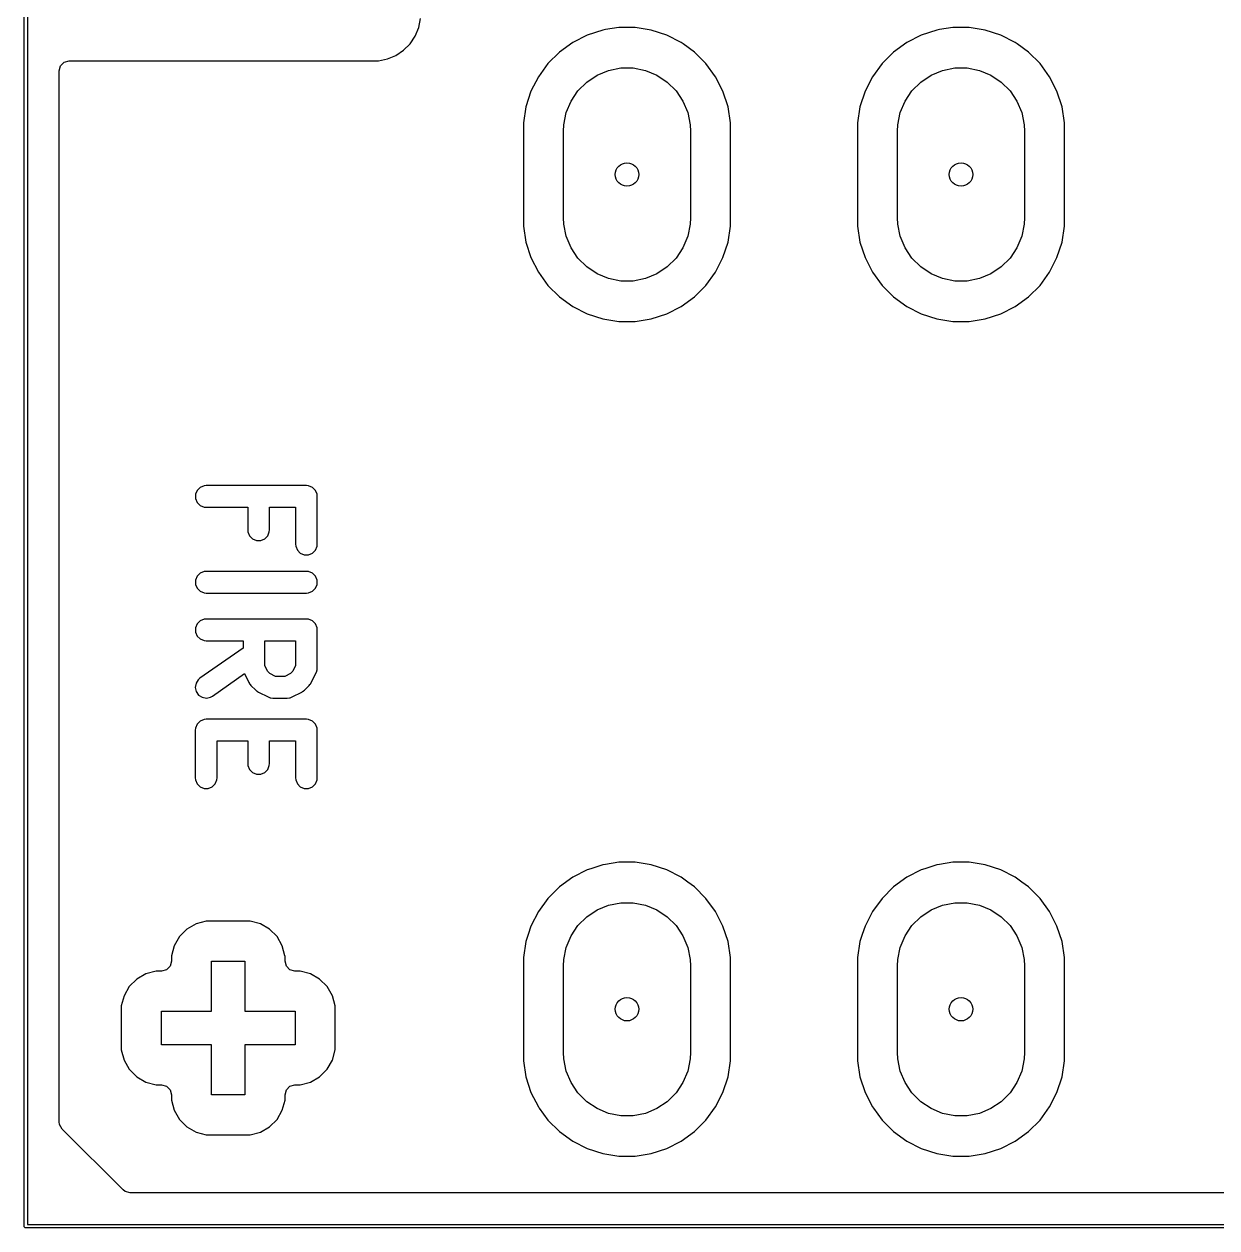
# Model space of a CAD drawing. Extents: x 70.6 to 149.6, y -117.6 to -52.5.
# Drawn here: x 70.56 to 88.42, y -117.58 to -99.55 of the extents above; entities that cross this region are included whole.
import ezdxf

# ---------------------------------------------------------------- set-up
doc = ezdxf.new("R2010")
doc.units = 0
doc.layers.add('BLACK', color=7, linetype='CONTINUOUS')

msp = doc.modelspace()

# ---------------------------------------------------------------- linework, layer by layer
at = {"layer": 'BLACK', "linetype": 'CONTINUOUS'}
for p, q in [((70.56334, -117.55117), (70.56334, -52.55117)), ((70.61334, -52.57617), (70.61334, -117.52617)), ((76.471421, -99.601668), (76.498341, -99.466333)), ((76.418616, -99.729151), (76.471421, -99.601668)), ((79.225263, -99.638849), (78.993161, -99.714264)), ((79.265438, -99.632485), (79.225263, -99.638849)), ((79.466313, -99.60067), (79.265438, -99.632485)), ((79.710367, -99.60067), (79.466313, -99.60067)), ((79.951416, -99.638849), (79.710367, -99.60067)), ((80.183525, -99.714266), (79.951416, -99.638849)), ((84.225263, -99.638849), (83.993161, -99.714264)), ((84.265438, -99.632485), (84.225263, -99.638849)), ((84.466313, -99.60067), (84.265438, -99.632485)), ((84.710367, -99.60067), (84.466313, -99.60067)), ((84.951416, -99.638849), (84.710367, -99.60067)), ((85.183525, -99.714266), (84.951416, -99.638849)), ((76.244383, -99.941454), (76.341955, -99.843882)), ((76.341955, -99.843882), (76.418616, -99.729151)), ((78.775698, -99.825065), (78.578258, -99.968514)), ((78.775704, -99.825062), (78.775698, -99.825065)), ((78.993144, -99.714271), (78.775704, -99.825062)), ((78.99315, -99.714268), (78.993144, -99.714271)), ((78.993155, -99.714266), (78.99315, -99.714268)), ((78.993161, -99.714264), (78.993155, -99.714266)), ((80.183534, -99.71427), (80.183525, -99.714266)), ((80.183535, -99.714271), (80.183534, -99.71427)), ((80.400975, -99.825062), (80.183535, -99.714271)), ((80.400981, -99.825065), (80.400975, -99.825062)), ((80.42688, -99.843882), (80.400981, -99.825065)), ((80.598423, -99.968515), (80.42688, -99.843882)), ((83.775698, -99.825065), (83.578258, -99.968514)), ((83.775704, -99.825062), (83.775698, -99.825065)), ((83.993144, -99.714271), (83.775704, -99.825062)), ((83.99315, -99.714268), (83.993144, -99.714271)), ((83.993155, -99.714266), (83.99315, -99.714268)), ((83.993161, -99.714264), (83.993155, -99.714266)), ((85.183534, -99.71427), (85.183525, -99.714266)), ((85.183535, -99.714271), (85.183534, -99.71427)), ((85.400975, -99.825062), (85.183535, -99.714271)), ((85.400981, -99.825065), (85.400975, -99.825062)), ((85.42688, -99.843882), (85.400981, -99.825065)), ((85.598423, -99.968515), (85.42688, -99.843882)), ((76.002169, -100.07092), (76.129652, -100.018115)), ((76.129652, -100.018115), (76.244383, -99.941454)), ((78.578255, -99.968516), (78.405686, -100.141085)), ((78.578258, -99.968514), (78.578255, -99.968516)), ((80.770995, -100.141087), (80.598423, -99.968515)), ((83.578255, -99.968516), (83.405686, -100.141085)), ((83.578258, -99.968514), (83.578255, -99.968516)), ((85.770995, -100.141087), (85.598423, -99.968515)), ((71.08884, -100.24684), (71.108802, -100.17234)), ((71.108802, -100.17234), (71.16334, -100.117802)), ((71.16334, -100.117802), (71.23784, -100.09784)), ((71.23784, -100.09784), (75.866834, -100.09784)), ((75.866834, -100.09784), (76.002169, -100.07092)), ((78.405684, -100.141088), (78.262235, -100.338528)), ((78.405686, -100.141085), (78.405684, -100.141088)), ((79.31257, -100.242077), (79.495224, -100.205745)), ((79.495224, -100.205745), (79.681456, -100.205745)), ((79.681456, -100.205745), (79.86411, -100.242077)), ((80.914446, -100.338531), (80.770995, -100.141087)), ((83.405684, -100.141088), (83.262235, -100.338528)), ((83.405686, -100.141085), (83.405684, -100.141088)), ((84.31257, -100.242077), (84.495224, -100.205745)), ((84.495224, -100.205745), (84.681456, -100.205745)), ((84.681456, -100.205745), (84.86411, -100.242077)), ((85.914446, -100.338531), (85.770995, -100.141087)), ((71.08884, -101.029143), (71.08884, -100.24684)), ((78.262232, -100.338534), (78.151441, -100.555974)), ((78.262235, -100.338528), (78.262232, -100.338534)), ((78.985666, -100.41681), (79.140513, -100.313345)), ((79.140513, -100.313345), (79.31257, -100.242077)), ((79.86411, -100.242077), (80.036167, -100.313345)), ((80.036167, -100.313345), (80.191014, -100.41681)), ((81.025244, -100.555985), (80.914446, -100.338531)), ((83.262232, -100.338534), (83.151441, -100.555974)), ((83.262235, -100.338528), (83.262232, -100.338534)), ((83.985666, -100.41681), (84.140513, -100.313345)), ((84.140513, -100.313345), (84.31257, -100.242077)), ((84.86411, -100.242077), (85.036167, -100.313345)), ((85.036167, -100.313345), (85.191014, -100.41681)), ((86.025244, -100.555985), (85.914446, -100.338531)), ((78.151436, -100.555985), (78.076019, -100.788094)), ((78.151438, -100.55598), (78.151436, -100.555985)), ((78.151441, -100.555974), (78.151438, -100.55598)), ((78.750515, -100.703343), (78.85398, -100.548496)), ((78.85398, -100.548496), (78.985666, -100.41681)), ((80.191014, -100.41681), (80.3227, -100.548496)), ((80.3227, -100.548496), (80.426165, -100.703343)), ((81.100661, -100.788094), (81.025244, -100.555985)), ((83.151436, -100.555985), (83.076019, -100.788094)), ((83.151438, -100.55598), (83.151436, -100.555985)), ((83.151441, -100.555974), (83.151438, -100.55598)), ((83.750515, -100.703343), (83.85398, -100.548496)), ((83.85398, -100.548496), (83.985666, -100.41681)), ((85.191014, -100.41681), (85.3227, -100.548496)), ((85.3227, -100.548496), (85.426165, -100.703343)), ((86.100661, -100.788094), (86.025244, -100.555985)), ((78.679247, -100.8754), (78.750515, -100.703343)), ((80.426165, -100.703343), (80.497433, -100.8754)), ((83.679247, -100.8754), (83.750515, -100.703343)), ((85.426165, -100.703343), (85.497433, -100.8754)), ((78.076019, -100.788094), (78.03784, -101.029143)), ((78.642915, -101.058054), (78.679247, -100.8754)), ((80.497433, -100.8754), (80.533765, -101.058054)), ((81.13884, -101.029143), (81.100661, -100.788094)), ((83.076019, -100.788094), (83.03784, -101.029143)), ((83.642915, -101.058054), (83.679247, -100.8754)), ((85.497433, -100.8754), (85.533765, -101.058054)), ((86.13884, -101.029143), (86.100661, -100.788094)), ((71.08884, -111.003913), (71.08884, -101.029143)), ((78.03784, -101.029143), (78.03784, -102.573197)), ((78.63834, -101.15117), (78.642915, -101.058054)), ((80.533765, -101.058054), (80.53834, -101.15117)), ((81.13884, -102.573197), (81.13884, -101.029143)), ((83.03784, -101.029143), (83.03784, -102.573197)), ((83.63834, -101.15117), (83.642915, -101.058054)), ((85.533765, -101.058054), (85.53834, -101.15117)), ((86.13884, -101.982176), (86.13884, -101.029143)), ((78.63834, -102.45117), (78.63834, -101.15117)), ((80.53834, -101.15117), (80.53834, -102.45117)), ((83.63834, -102.45117), (83.63834, -101.15117)), ((85.53834, -101.15117), (85.53834, -102.45117)), ((86.13884, -102.573197), (86.13884, -101.982176)), ((78.03784, -102.573197), (78.076019, -102.814246)), ((78.642915, -102.544286), (78.63834, -102.45117)), ((78.679247, -102.72694), (78.642915, -102.544286)), ((80.533765, -102.544286), (80.497433, -102.72694)), ((80.53834, -102.45117), (80.533765, -102.544286)), ((81.100661, -102.814246), (81.13884, -102.573197)), ((83.03784, -102.573197), (83.076019, -102.814246)), ((83.642915, -102.544286), (83.63834, -102.45117)), ((83.679247, -102.72694), (83.642915, -102.544286)), ((85.533765, -102.544286), (85.497433, -102.72694)), ((85.53834, -102.45117), (85.533765, -102.544286)), ((86.100661, -102.814246), (86.13884, -102.573197)), ((78.750515, -102.898997), (78.679247, -102.72694)), ((80.497433, -102.72694), (80.426165, -102.898997)), ((83.750515, -102.898997), (83.679247, -102.72694)), ((85.497433, -102.72694), (85.426165, -102.898997)), ((78.076019, -102.814246), (78.151436, -103.046355)), ((78.85398, -103.053844), (78.750515, -102.898997)), ((80.426165, -102.898997), (80.3227, -103.053844)), ((81.025244, -103.046355), (81.100661, -102.814246)), ((83.076019, -102.814246), (83.151436, -103.046355)), ((83.85398, -103.053844), (83.750515, -102.898997)), ((85.426165, -102.898997), (85.3227, -103.053844)), ((86.025244, -103.046355), (86.100661, -102.814246)), ((78.151436, -103.046355), (78.262234, -103.263809)), ((78.985666, -103.18553), (78.85398, -103.053844)), ((80.3227, -103.053844), (80.191014, -103.18553)), ((80.914446, -103.263809), (81.025244, -103.046355)), ((83.151436, -103.046355), (83.262234, -103.263809)), ((83.985666, -103.18553), (83.85398, -103.053844)), ((85.3227, -103.053844), (85.191014, -103.18553)), ((85.914446, -103.263809), (86.025244, -103.046355)), ((78.262234, -103.263809), (78.405685, -103.461253)), ((79.140513, -103.288995), (78.985666, -103.18553)), ((79.31257, -103.360263), (79.140513, -103.288995)), ((80.036167, -103.288995), (79.86411, -103.360263)), ((80.191014, -103.18553), (80.036167, -103.288995)), ((80.770995, -103.461253), (80.914446, -103.263809)), ((83.262234, -103.263809), (83.405685, -103.461253)), ((84.140513, -103.288995), (83.985666, -103.18553)), ((84.31257, -103.360263), (84.140513, -103.288995)), ((85.036167, -103.288995), (84.86411, -103.360263)), ((85.191014, -103.18553), (85.036167, -103.288995)), ((85.770995, -103.461253), (85.914446, -103.263809)), ((78.405685, -103.461253), (78.578257, -103.633825)), ((79.495224, -103.396595), (79.31257, -103.360263)), ((79.681456, -103.396595), (79.495224, -103.396595)), ((79.86411, -103.360263), (79.681456, -103.396595)), ((80.598423, -103.633825), (80.770995, -103.461253)), ((83.405685, -103.461253), (83.578257, -103.633825)), ((84.495224, -103.396595), (84.31257, -103.360263)), ((84.681456, -103.396595), (84.495224, -103.396595)), ((84.86411, -103.360263), (84.681456, -103.396595)), ((85.598423, -103.633825), (85.770995, -103.461253)), ((78.578257, -103.633825), (78.775701, -103.777276)), ((80.400979, -103.777276), (80.598423, -103.633825)), ((83.578257, -103.633825), (83.775701, -103.777276)), ((85.400979, -103.777276), (85.598423, -103.633825)), ((78.775701, -103.777276), (78.993155, -103.888074)), ((80.183525, -103.888074), (80.400979, -103.777276)), ((83.775701, -103.777276), (83.993155, -103.888074)), ((85.183525, -103.888074), (85.400979, -103.777276)), ((78.993155, -103.888074), (79.225264, -103.963491)), ((79.225264, -103.963491), (79.466313, -104.00167)), ((79.466313, -104.00167), (79.466318, -104.00167)), ((79.466318, -104.00167), (79.710362, -104.00167)), ((79.710362, -104.00167), (79.710367, -104.00167)), ((79.710367, -104.00167), (79.951416, -103.963491)), ((79.951416, -103.963491), (80.183525, -103.888074)), ((83.993155, -103.888074), (84.225264, -103.963491)), ((84.225264, -103.963491), (84.466313, -104.00167)), ((84.466313, -104.00167), (84.466318, -104.00167)), ((84.466318, -104.00167), (84.710362, -104.00167)), ((84.710362, -104.00167), (84.710367, -104.00167)), ((84.710367, -104.00167), (84.951416, -103.963491)), ((84.951416, -103.963491), (85.183525, -103.888074)), ((73.153697, -106.531847), (73.129433, -106.590425)), ((73.198531, -106.487013), (73.153697, -106.531847)), ((73.257109, -106.462749), (73.198531, -106.487013)), ((73.288811, -106.459627), (73.257109, -106.462749)), ((74.788811, -106.459627), (73.288811, -106.459627)), ((74.820513, -106.462749), (74.788811, -106.459627)), ((74.879091, -106.487013), (74.820513, -106.462749)), ((74.923925, -106.531847), (74.879091, -106.487013)), ((74.948189, -106.590425), (74.923925, -106.531847)), ((73.129433, -106.590425), (73.129433, -106.653829)), ((73.129433, -106.653829), (73.153697, -106.712407)), ((73.153697, -106.712407), (73.198531, -106.757241)), ((74.951311, -106.622127), (74.948189, -106.590425)), ((74.951311, -107.336413), (74.951311, -106.622127)), ((73.198531, -106.757241), (73.257109, -106.781505)), ((73.257109, -106.781505), (73.288811, -106.784627)), ((73.288811, -106.784627), (73.912025, -106.784627)), ((73.912025, -106.784627), (73.912025, -107.122127)), ((74.237025, -107.122127), (74.237025, -106.784627)), ((74.237025, -106.784627), (74.626311, -106.784627)), ((74.626311, -106.784627), (74.626311, -107.336413)), ((73.912025, -107.122127), (73.915147, -107.153829)), ((73.915147, -107.153829), (73.939411, -107.212407)), ((73.939411, -107.212407), (73.984245, -107.257241)), ((73.984245, -107.257241), (74.042823, -107.281505)), ((74.106227, -107.281505), (74.164805, -107.257241)), ((74.164805, -107.257241), (74.209639, -107.212407)), ((74.209639, -107.212407), (74.233903, -107.153829)), ((74.233903, -107.153829), (74.237025, -107.122127)), ((74.042823, -107.281505), (74.106227, -107.281505)), ((74.626311, -107.336413), (74.629433, -107.368115)), ((74.629433, -107.368115), (74.653697, -107.426693)), ((74.653697, -107.426693), (74.698531, -107.471527)), ((74.879091, -107.471527), (74.923925, -107.426693)), ((74.923925, -107.426693), (74.948189, -107.368115)), ((74.948189, -107.368115), (74.951311, -107.336413)), ((74.698531, -107.471527), (74.757109, -107.495791)), ((74.757109, -107.495791), (74.820513, -107.495791)), ((74.820513, -107.495791), (74.879091, -107.471527)), ((73.198531, -107.772727), (73.153697, -107.817561)), ((73.257109, -107.748463), (73.198531, -107.772727)), ((73.288811, -107.745341), (73.257109, -107.748463)), ((74.788811, -107.745341), (73.288811, -107.745341)), ((74.820513, -107.748463), (74.788811, -107.745341)), ((74.879091, -107.772727), (74.820513, -107.748463)), ((74.923925, -107.817561), (74.879091, -107.772727)), ((73.153697, -107.817561), (73.129433, -107.876139)), ((73.129433, -107.876139), (73.129433, -107.939543)), ((73.129433, -107.939543), (73.153697, -107.998121)), ((74.948189, -107.876139), (74.923925, -107.817561)), ((74.923925, -107.998121), (74.948189, -107.939543)), ((74.948189, -107.939543), (74.948189, -107.876139)), ((73.153697, -107.998121), (73.198531, -108.042955)), ((73.198531, -108.042955), (73.257109, -108.067219)), ((73.257109, -108.067219), (73.288811, -108.070341)), ((73.288811, -108.070341), (74.788811, -108.070341)), ((74.788811, -108.070341), (74.820513, -108.067219)), ((74.820513, -108.067219), (74.879091, -108.042955)), ((74.879091, -108.042955), (74.923925, -107.998121)), ((73.198531, -108.487013), (73.153697, -108.531847)), ((73.257109, -108.462749), (73.198531, -108.487013)), ((73.288811, -108.459627), (73.257109, -108.462749)), ((74.788811, -108.459627), (73.288811, -108.459627)), ((74.820513, -108.462749), (74.788811, -108.459627)), ((74.879091, -108.487013), (74.820513, -108.462749)), ((74.923925, -108.531847), (74.879091, -108.487013)), ((73.153697, -108.531847), (73.129433, -108.590425)), ((73.129433, -108.590425), (73.129433, -108.653829)), ((73.129433, -108.653829), (73.153697, -108.712407)), ((74.948189, -108.590425), (74.923925, -108.531847)), ((74.951311, -108.622127), (74.948189, -108.590425)), ((74.951311, -109.193556), (74.951311, -108.622127)), ((73.153697, -108.712407), (73.198531, -108.757241)), ((73.198531, -108.757241), (73.257109, -108.781505)), ((73.257109, -108.781505), (73.288811, -108.784627)), ((73.288811, -108.784627), (73.840597, -108.784627)), ((73.840597, -108.784627), (73.840597, -108.894663)), ((74.165597, -109.155194), (74.165597, -108.784627)), ((74.165597, -108.784627), (74.626311, -108.784627)), ((74.626311, -108.784627), (74.626311, -109.155195)), ((73.840597, -108.894663), (73.195623, -109.346145)), ((74.208077, -109.240155), (74.165597, -109.155194)), ((74.242211, -109.274289), (74.208077, -109.240155)), ((74.583831, -109.240154), (74.549695, -109.27429)), ((74.626311, -109.155195), (74.583831, -109.240154)), ((74.934155, -109.266229), (74.94554, -109.236477)), ((74.94554, -109.236477), (74.945953, -109.230654)), ((74.945953, -109.230654), (74.948189, -109.225258)), ((74.948189, -109.225258), (74.951311, -109.193556)), ((73.137368, -109.420352), (73.126349, -109.482793)), ((73.171442, -109.366882), (73.137368, -109.420352)), ((73.195623, -109.346145), (73.171442, -109.366882)), ((73.381999, -109.612395), (73.862618, -109.275961)), ((73.862618, -109.275961), (73.92918, -109.409085)), ((73.92918, -109.409085), (73.937768, -109.422729)), ((73.937768, -109.422729), (73.939411, -109.426694)), ((74.327173, -109.31677), (74.242211, -109.274289)), ((74.464735, -109.31677), (74.327173, -109.31677)), ((74.549695, -109.27429), (74.464735, -109.31677)), ((74.852496, -109.426693), (74.854138, -109.422728)), ((74.854138, -109.422728), (74.862726, -109.409086)), ((74.862726, -109.409086), (74.934155, -109.266229)), ((73.126349, -109.482793), (73.140064, -109.544696)), ((73.140064, -109.544696), (73.176423, -109.596639)), ((73.176423, -109.596639), (73.229893, -109.630713)), ((73.939411, -109.426694), (73.943073, -109.431156)), ((73.943073, -109.431156), (73.94615, -109.436044)), ((73.94615, -109.436044), (73.949392, -109.438856)), ((73.949392, -109.438856), (73.95962, -109.451318)), ((73.95962, -109.451318), (74.031049, -109.522747)), ((74.031049, -109.522747), (74.043509, -109.532972)), ((74.043509, -109.532972), (74.046323, -109.536217)), ((74.046323, -109.536217), (74.051213, -109.539295)), ((74.051213, -109.539295), (74.055674, -109.542956)), ((74.055674, -109.542956), (74.059635, -109.544597)), ((74.059635, -109.544597), (74.073282, -109.553187)), ((74.073282, -109.553187), (74.216139, -109.624615)), ((74.575769, -109.624615), (74.718626, -109.553187)), ((74.718626, -109.553187), (74.732273, -109.544596)), ((74.732273, -109.544596), (74.736236, -109.542955)), ((74.736236, -109.542955), (74.740696, -109.539293)), ((74.740696, -109.539293), (74.745585, -109.536217)), ((74.745585, -109.536217), (74.748397, -109.532973)), ((74.748397, -109.532973), (74.76086, -109.522746)), ((74.76086, -109.522746), (74.832288, -109.451317)), ((74.832288, -109.451317), (74.842515, -109.438854)), ((74.842515, -109.438854), (74.845756, -109.436044)), ((74.845756, -109.436044), (74.848831, -109.431158)), ((74.848831, -109.431158), (74.852496, -109.426693)), ((73.229893, -109.630713), (73.292334, -109.641732)), ((73.292334, -109.641732), (73.354237, -109.628017)), ((73.354237, -109.628017), (73.381999, -109.612395)), ((74.216139, -109.624615), (74.245891, -109.636)), ((74.245891, -109.636), (74.251715, -109.636413)), ((74.251715, -109.636413), (74.257109, -109.638648)), ((74.257109, -109.638648), (74.288811, -109.64177)), ((74.288811, -109.64177), (74.503097, -109.64177)), ((74.503097, -109.64177), (74.534799, -109.638648)), ((74.534799, -109.638648), (74.540192, -109.636413)), ((74.540192, -109.636413), (74.546017, -109.636)), ((74.546017, -109.636), (74.575769, -109.624615)), ((73.257109, -109.962749), (73.198531, -109.987013)), ((73.288811, -109.959627), (73.257109, -109.962749)), ((74.788811, -109.959627), (73.288811, -109.959627)), ((74.820513, -109.962749), (74.788811, -109.959627)), ((74.879091, -109.987013), (74.820513, -109.962749)), ((73.129433, -110.090425), (73.126311, -110.122127)), ((73.126311, -110.122127), (73.126311, -110.836413)), ((73.153697, -110.031847), (73.129433, -110.090425)), ((73.198531, -109.987013), (73.153697, -110.031847)), ((74.923925, -110.031847), (74.879091, -109.987013)), ((74.948189, -110.090425), (74.923925, -110.031847)), ((74.951311, -110.122127), (74.948189, -110.090425)), ((74.951311, -110.836413), (74.951311, -110.122127)), ((73.451311, -110.836413), (73.451311, -110.284627)), ((73.451311, -110.284627), (73.912025, -110.284627)), ((73.912025, -110.284627), (73.912025, -110.622127)), ((74.237025, -110.622127), (74.237025, -110.284627)), ((74.237025, -110.284627), (74.626311, -110.284627)), ((74.626311, -110.284627), (74.626311, -110.836413)), ((73.912025, -110.622127), (73.915147, -110.653829)), ((73.915147, -110.653829), (73.939411, -110.712407)), ((74.209639, -110.712407), (74.233903, -110.653829)), ((74.233903, -110.653829), (74.237025, -110.622127)), ((73.126311, -110.836413), (73.129433, -110.868115)), ((73.448189, -110.868115), (73.451311, -110.836413)), ((73.939411, -110.712407), (73.984245, -110.757241)), ((73.984245, -110.757241), (74.042823, -110.781505)), ((74.042823, -110.781505), (74.106227, -110.781505)), ((74.106227, -110.781505), (74.164805, -110.757241)), ((74.164805, -110.757241), (74.209639, -110.712407)), ((74.626311, -110.836413), (74.629433, -110.868115)), ((74.948189, -110.868115), (74.951311, -110.836413)), ((71.08884, -114.252917), (71.08884, -111.003913)), ((73.129433, -110.868115), (73.153697, -110.926693)), ((73.153697, -110.926693), (73.198531, -110.971527)), ((73.198531, -110.971527), (73.257109, -110.995791)), ((73.257109, -110.995791), (73.320513, -110.995791)), ((73.320513, -110.995791), (73.379091, -110.971527)), ((73.379091, -110.971527), (73.423925, -110.926693)), ((73.423925, -110.926693), (73.448189, -110.868115)), ((74.629433, -110.868115), (74.653697, -110.926693)), ((74.653697, -110.926693), (74.698531, -110.971527)), ((74.698531, -110.971527), (74.757109, -110.995791)), ((74.757109, -110.995791), (74.820513, -110.995791)), ((74.820513, -110.995791), (74.879091, -110.971527)), ((74.879091, -110.971527), (74.923925, -110.926693)), ((74.923925, -110.926693), (74.948189, -110.868115)), ((79.466313, -112.10067), (79.265438, -112.132485)), ((79.710367, -112.10067), (79.466313, -112.10067)), ((79.951416, -112.138849), (79.710367, -112.10067)), ((84.466313, -112.10067), (84.265438, -112.132485)), ((84.710367, -112.10067), (84.466313, -112.10067)), ((84.951416, -112.138849), (84.710367, -112.10067)), ((78.993144, -112.214271), (78.775704, -112.325062)), ((78.99315, -112.214268), (78.993144, -112.214271)), ((78.993155, -112.214266), (78.99315, -112.214268)), ((79.045315, -112.197318), (78.993155, -112.214266)), ((79.225263, -112.138849), (79.045315, -112.197318)), ((79.265438, -112.132485), (79.225263, -112.138849)), ((80.183525, -112.214266), (79.951416, -112.138849)), ((80.183534, -112.21427), (80.183525, -112.214266)), ((80.183535, -112.214271), (80.183534, -112.21427)), ((80.400975, -112.325062), (80.183535, -112.214271)), ((83.993144, -112.214271), (83.775704, -112.325062)), ((83.99315, -112.214268), (83.993144, -112.214271)), ((83.993155, -112.214266), (83.99315, -112.214268)), ((84.045315, -112.197318), (83.993155, -112.214266)), ((84.225263, -112.138849), (84.045315, -112.197318)), ((84.265438, -112.132485), (84.225263, -112.138849)), ((85.183525, -112.214266), (84.951416, -112.138849)), ((85.183534, -112.21427), (85.183525, -112.214266)), ((85.183535, -112.214271), (85.183534, -112.21427)), ((85.400975, -112.325062), (85.183535, -112.214271)), ((78.578255, -112.468516), (78.405686, -112.641085)), ((78.578258, -112.468514), (78.578255, -112.468516)), ((78.775698, -112.325065), (78.578258, -112.468514)), ((78.775704, -112.325062), (78.775698, -112.325065)), ((80.400981, -112.325065), (80.400975, -112.325062)), ((80.499701, -112.396789), (80.400981, -112.325065)), ((80.598423, -112.468515), (80.499701, -112.396789)), ((80.770995, -112.641087), (80.598423, -112.468515)), ((83.578255, -112.468516), (83.405686, -112.641085)), ((83.578258, -112.468514), (83.578255, -112.468516)), ((83.775698, -112.325065), (83.578258, -112.468514)), ((83.775704, -112.325062), (83.775698, -112.325065)), ((85.400981, -112.325065), (85.400975, -112.325062)), ((85.499701, -112.396789), (85.400981, -112.325065)), ((85.598423, -112.468515), (85.499701, -112.396789)), ((85.770995, -112.641087), (85.598423, -112.468515)), ((78.405684, -112.641088), (78.262235, -112.838528)), ((78.405686, -112.641085), (78.405684, -112.641088)), ((80.914446, -112.838531), (80.770995, -112.641087)), ((83.405684, -112.641088), (83.262235, -112.838528)), ((83.405686, -112.641085), (83.405684, -112.641088)), ((85.914446, -112.838531), (85.770995, -112.641087)), ((78.262232, -112.838534), (78.151441, -113.055974)), ((78.262235, -112.838528), (78.262232, -112.838534)), ((78.985666, -112.91681), (79.140513, -112.813345)), ((79.140513, -112.813345), (79.31257, -112.742077)), ((79.31257, -112.742077), (79.495224, -112.705745)), ((79.495224, -112.705745), (79.681456, -112.705745)), ((79.681456, -112.705745), (79.86411, -112.742077)), ((79.86411, -112.742077), (80.036167, -112.813345)), ((80.036167, -112.813345), (80.191014, -112.91681)), ((81.025244, -113.055985), (80.914446, -112.838531)), ((83.262232, -112.838534), (83.151441, -113.055974)), ((83.262235, -112.838528), (83.262232, -112.838534)), ((83.985666, -112.91681), (84.140513, -112.813345)), ((84.140513, -112.813345), (84.31257, -112.742077)), ((84.31257, -112.742077), (84.495224, -112.705745)), ((84.495224, -112.705745), (84.681456, -112.705745)), ((84.681456, -112.705745), (84.86411, -112.742077)), ((84.86411, -112.742077), (85.036167, -112.813345)), ((85.036167, -112.813345), (85.191014, -112.91681)), ((86.025244, -113.055985), (85.914446, -112.838531)), ((73.136968, -113.0224), (73.000037, -113.101456)), ((73.13697, -113.022399), (73.136968, -113.022399)), ((73.136968, -113.022399), (73.136968, -113.0224)), ((73.289697, -112.981476), (73.13697, -113.022399)), ((73.447811, -112.981476), (73.289697, -112.981476)), ((73.947811, -112.981476), (73.447811, -112.981476)), ((74.100538, -113.022399), (73.947811, -112.981476)), ((74.23747, -113.101456), (74.100538, -113.022399)), ((78.85398, -113.048496), (78.985666, -112.91681)), ((80.191014, -112.91681), (80.3227, -113.048496)), ((83.85398, -113.048496), (83.985666, -112.91681)), ((85.191014, -112.91681), (85.3227, -113.048496)), ((73.000037, -113.101456), (72.888234, -113.213259)), ((74.349274, -113.21326), (74.23747, -113.101456)), ((78.110344, -113.182454), (78.076019, -113.288094)), ((78.151434, -113.055991), (78.110344, -113.182454)), ((78.151441, -113.055974), (78.151434, -113.055991)), ((78.679247, -113.3754), (78.750515, -113.203343)), ((78.750515, -113.203343), (78.85398, -113.048496)), ((80.3227, -113.048496), (80.426165, -113.203343)), ((80.426165, -113.203343), (80.497433, -113.3754)), ((81.100661, -113.288094), (81.025244, -113.055985)), ((83.110344, -113.182454), (83.076019, -113.288094)), ((83.151434, -113.055991), (83.110344, -113.182454)), ((83.151441, -113.055974), (83.151434, -113.055991)), ((83.679247, -113.3754), (83.750515, -113.203343)), ((83.750515, -113.203343), (83.85398, -113.048496)), ((85.3227, -113.048496), (85.426165, -113.203343)), ((85.426165, -113.203343), (85.497433, -113.3754)), ((86.100661, -113.288094), (86.025244, -113.055985)), ((72.809178, -113.35019), (72.768254, -113.502917)), ((72.888234, -113.213259), (72.809178, -113.35019)), ((74.428331, -113.350192), (74.349274, -113.21326)), ((74.468398, -113.499725), (74.428331, -113.350192)), ((78.076019, -113.288094), (78.03784, -113.529143)), ((78.642915, -113.558054), (78.679247, -113.3754)), ((80.497433, -113.3754), (80.533765, -113.558054)), ((81.13884, -113.529143), (81.100661, -113.288094)), ((83.076019, -113.288094), (83.03784, -113.529143)), ((83.642915, -113.558054), (83.679247, -113.3754)), ((85.497433, -113.3754), (85.533765, -113.558054)), ((86.13884, -113.529143), (86.100661, -113.288094)), ((72.768254, -113.502917), (72.768254, -113.582476)), ((74.469253, -113.502917), (74.468398, -113.499725)), ((74.469254, -113.502919), (74.469253, -113.502917)), ((74.469254, -113.529143), (74.469254, -113.502919)), ((74.469254, -113.582476), (74.469254, -113.529143)), ((78.03784, -113.529143), (78.03784, -115.073197)), ((78.63834, -113.65117), (78.642915, -113.558054)), ((80.533765, -113.558054), (80.53834, -113.65117)), ((81.13884, -115.073197), (81.13884, -113.529143)), ((83.03784, -113.529143), (83.03784, -115.073197)), ((83.63834, -113.65117), (83.642915, -113.558054)), ((85.533765, -113.558054), (85.53834, -113.65117)), ((86.13884, -115.073197), (86.13884, -113.529143)), ((72.539697, -113.731476), (72.38697, -113.772399)), ((72.619254, -113.731476), (72.539697, -113.731476)), ((72.693754, -113.711514), (72.619254, -113.731476)), ((72.748292, -113.656976), (72.693754, -113.711514)), ((72.768254, -113.582476), (72.748292, -113.656976)), ((73.368754, -114.331976), (73.368754, -113.581976)), ((73.368754, -113.581976), (73.868754, -113.581976)), ((73.868754, -113.581976), (73.868754, -114.331976)), ((74.489216, -113.656976), (74.469254, -113.582476)), ((74.543754, -113.711514), (74.489216, -113.656976)), ((74.618254, -113.731476), (74.543754, -113.711514)), ((74.697811, -113.731476), (74.618254, -113.731476)), ((74.850538, -113.772399), (74.697811, -113.731476)), ((78.63834, -114.95117), (78.63834, -113.65117)), ((80.53834, -113.65117), (80.53834, -114.95117)), ((83.63834, -114.95117), (83.63834, -113.65117)), ((85.53834, -113.65117), (85.53834, -114.95117)), ((72.250037, -113.851456), (72.138234, -113.963259)), ((72.386968, -113.7724), (72.250037, -113.851456)), ((72.38697, -113.772399), (72.386968, -113.772399)), ((72.386968, -113.772399), (72.386968, -113.7724)), ((74.98747, -113.851456), (74.850538, -113.772399)), ((75.099274, -113.96326), (74.98747, -113.851456)), ((72.059178, -114.10019), (72.018254, -114.252917)), ((72.138234, -113.963259), (72.059178, -114.10019)), ((75.178331, -114.100192), (75.099274, -113.96326)), ((75.219254, -114.252919), (75.178331, -114.100192)), ((71.08884, -115.989952), (71.08884, -114.252917)), ((72.018254, -114.252917), (72.018254, -114.252919)), ((72.018254, -114.252919), (72.018254, -114.911033)), ((75.219254, -114.911033), (75.219254, -114.252919)), ((72.618754, -114.831976), (72.618754, -114.331976)), ((72.618754, -114.331976), (73.368754, -114.331976)), ((73.868754, -114.331976), (74.618754, -114.331976)), ((74.618754, -114.331976), (74.618754, -114.831976)), ((73.368754, -114.831976), (72.618754, -114.831976)), ((73.368754, -115.581976), (73.368754, -114.831976)), ((74.618754, -114.831976), (73.868754, -114.831976)), ((73.868754, -114.831976), (73.868754, -115.581976)), ((72.018254, -114.911033), (72.059177, -115.06376)), ((75.178331, -115.06376), (75.219254, -114.911033)), ((78.642915, -115.044286), (78.63834, -114.95117)), ((80.53834, -114.95117), (80.533765, -115.044286)), ((83.642915, -115.044286), (83.63834, -114.95117)), ((85.53834, -114.95117), (85.533765, -115.044286)), ((72.059177, -115.06376), (72.138234, -115.200692)), ((75.099274, -115.200692), (75.178331, -115.06376)), ((78.03784, -115.073197), (78.076019, -115.314246)), ((78.679247, -115.22694), (78.642915, -115.044286)), ((80.533765, -115.044286), (80.497433, -115.22694)), ((81.100661, -115.314246), (81.13884, -115.073197)), ((83.03784, -115.073197), (83.076019, -115.314246)), ((83.679247, -115.22694), (83.642915, -115.044286)), ((85.533765, -115.044286), (85.497433, -115.22694)), ((86.100661, -115.314246), (86.13884, -115.073197)), ((72.138234, -115.200692), (72.250038, -115.312496)), ((72.250038, -115.312496), (72.38697, -115.391553)), ((74.850538, -115.391553), (74.98747, -115.312496)), ((74.98747, -115.312496), (75.099274, -115.200692)), ((78.076019, -115.314246), (78.151436, -115.546355)), ((78.750515, -115.398997), (78.679247, -115.22694)), ((80.497433, -115.22694), (80.426165, -115.398997)), ((81.025244, -115.546355), (81.100661, -115.314246)), ((83.076019, -115.314246), (83.151436, -115.546355)), ((83.750515, -115.398997), (83.679247, -115.22694)), ((85.497433, -115.22694), (85.426165, -115.398997)), ((86.025244, -115.546355), (86.100661, -115.314246)), ((72.38697, -115.391553), (72.539697, -115.432476)), ((72.539697, -115.432476), (72.619254, -115.432476)), ((72.619254, -115.432476), (72.693754, -115.452438)), ((72.693754, -115.452438), (72.748292, -115.506976)), ((72.748292, -115.506976), (72.768254, -115.581476)), ((74.469254, -115.581476), (74.489216, -115.506976)), ((74.489216, -115.506976), (74.543754, -115.452438)), ((74.543754, -115.452438), (74.618254, -115.432476)), ((74.618254, -115.432476), (74.697811, -115.432476)), ((74.697811, -115.432476), (74.850538, -115.391553)), ((78.151436, -115.546355), (78.15144, -115.546364)), ((78.15144, -115.546364), (78.151441, -115.546365)), ((78.151441, -115.546365), (78.262232, -115.763805)), ((78.85398, -115.553844), (78.750515, -115.398997)), ((78.985666, -115.68553), (78.85398, -115.553844)), ((80.3227, -115.553844), (80.191014, -115.68553)), ((80.426165, -115.398997), (80.3227, -115.553844)), ((80.914446, -115.763809), (81.025244, -115.546355)), ((83.151436, -115.546355), (83.15144, -115.546364)), ((83.15144, -115.546364), (83.151441, -115.546365)), ((83.151441, -115.546365), (83.262232, -115.763805)), ((83.85398, -115.553844), (83.750515, -115.398997)), ((83.985666, -115.68553), (83.85398, -115.553844)), ((85.3227, -115.553844), (85.191014, -115.68553)), ((85.426165, -115.398997), (85.3227, -115.553844)), ((85.914446, -115.763809), (86.025244, -115.546355)), ((72.768254, -115.581476), (72.768254, -115.661033)), ((72.768254, -115.661033), (72.809177, -115.81376)), ((73.868754, -115.581976), (73.368754, -115.581976)), ((74.428331, -115.81376), (74.469254, -115.661033)), ((74.469254, -115.661033), (74.469254, -115.581476)), ((79.140513, -115.788995), (78.985666, -115.68553)), ((80.191014, -115.68553), (80.036167, -115.788995)), ((84.140513, -115.788995), (83.985666, -115.68553)), ((85.191014, -115.68553), (85.036167, -115.788995)), ((72.809177, -115.81376), (72.888234, -115.950692)), ((74.349274, -115.950692), (74.428331, -115.81376)), ((78.262232, -115.763805), (78.262235, -115.763811)), ((78.262235, -115.763811), (78.276144, -115.782955)), ((78.276144, -115.782955), (78.405685, -115.961253)), ((79.31257, -115.860263), (79.140513, -115.788995)), ((79.495224, -115.896595), (79.31257, -115.860263)), ((79.681456, -115.896595), (79.495224, -115.896595)), ((79.86411, -115.860263), (79.681456, -115.896595)), ((80.036167, -115.788995), (79.86411, -115.860263)), ((80.770995, -115.961253), (80.914446, -115.763809)), ((83.262232, -115.763805), (83.262235, -115.763811)), ((83.262235, -115.763811), (83.276144, -115.782955)), ((83.276144, -115.782955), (83.405685, -115.961253)), ((84.31257, -115.860263), (84.140513, -115.788995)), ((84.495224, -115.896595), (84.31257, -115.860263)), ((84.681456, -115.896595), (84.495224, -115.896595)), ((84.86411, -115.860263), (84.681456, -115.896595)), ((85.036167, -115.788995), (84.86411, -115.860263)), ((85.770995, -115.961253), (85.914446, -115.763809)), ((71.093917, -116.028516), (71.08884, -115.989952)), ((71.132481, -116.095311), (71.093917, -116.028516)), ((72.888234, -115.950692), (73.000038, -116.062496)), ((73.000038, -116.062496), (73.13697, -116.141553)), ((74.100538, -116.141553), (74.23747, -116.062496)), ((74.23747, -116.062496), (74.349274, -115.950692)), ((78.405685, -115.961253), (78.578257, -116.133825)), ((80.598423, -116.133825), (80.770995, -115.961253)), ((83.405685, -115.961253), (83.578257, -116.133825)), ((85.598423, -116.133825), (85.770995, -115.961253)), ((72.044199, -117.007029), (71.132481, -116.095311)), ((73.13697, -116.141553), (73.289697, -116.182476)), ((73.289697, -116.182476), (73.947811, -116.182476)), ((73.947811, -116.182476), (74.100538, -116.141553)), ((78.578257, -116.133825), (78.775701, -116.277276)), ((80.400979, -116.277276), (80.598423, -116.133825)), ((83.578257, -116.133825), (83.775701, -116.277276)), ((85.400979, -116.277276), (85.598423, -116.133825)), ((78.775701, -116.277276), (78.993155, -116.388074)), ((78.993155, -116.388074), (79.225264, -116.463491)), ((79.951416, -116.463491), (80.183525, -116.388074)), ((80.183525, -116.388074), (80.400979, -116.277276)), ((83.775701, -116.277276), (83.993155, -116.388074)), ((83.993155, -116.388074), (84.225264, -116.463491)), ((84.951416, -116.463491), (85.183525, -116.388074)), ((85.183525, -116.388074), (85.400979, -116.277276)), ((79.225264, -116.463491), (79.466313, -116.50167)), ((79.466313, -116.50167), (79.466318, -116.50167)), ((79.466318, -116.50167), (79.710362, -116.50167)), ((79.710362, -116.50167), (79.710367, -116.50167)), ((79.710367, -116.50167), (79.951416, -116.463491)), ((84.225264, -116.463491), (84.466313, -116.50167)), ((84.466313, -116.50167), (84.466318, -116.50167)), ((84.466318, -116.50167), (84.710362, -116.50167)), ((84.710362, -116.50167), (84.710367, -116.50167)), ((84.710367, -116.50167), (84.951416, -116.463491)), ((72.075058, -117.030708), (72.044199, -117.007029)), ((72.149558, -117.05067), (72.075058, -117.030708)), ((148.027122, -117.05067), (72.149558, -117.05067)), ((70.61334, -117.52617), (149.56334, -117.52617)), ((70.565243, -117.560737), (70.56334, -117.55117)), ((70.578773, -117.574267), (70.565243, -117.560737)), ((70.58834, -117.57617), (70.578773, -117.574267)), ((149.58834, -117.57617), (70.58834, -117.57617))]:
    msp.add_line(p, q, dxfattribs=at)
at = {"layer": 'BLACK'}
for centre in [(79.58834, -101.80117), (79.58834, -101.80117), (84.58834, -101.80117), (84.58834, -101.80117), (79.58834, -114.30117), (79.58834, -114.30117), (84.58834, -114.30117), (84.58834, -114.30117)]:
    msp.add_circle(centre, 0.175, dxfattribs=at)
at = {"layer": 'WHITE'}
for centre in [(79.58834, -101.80117), (84.58834, -101.80117), (79.58834, -114.30117), (84.58834, -114.30117)]:
    msp.add_circle(centre, 0.175, dxfattribs=at)

doc.saveas('drawing.dxf')
